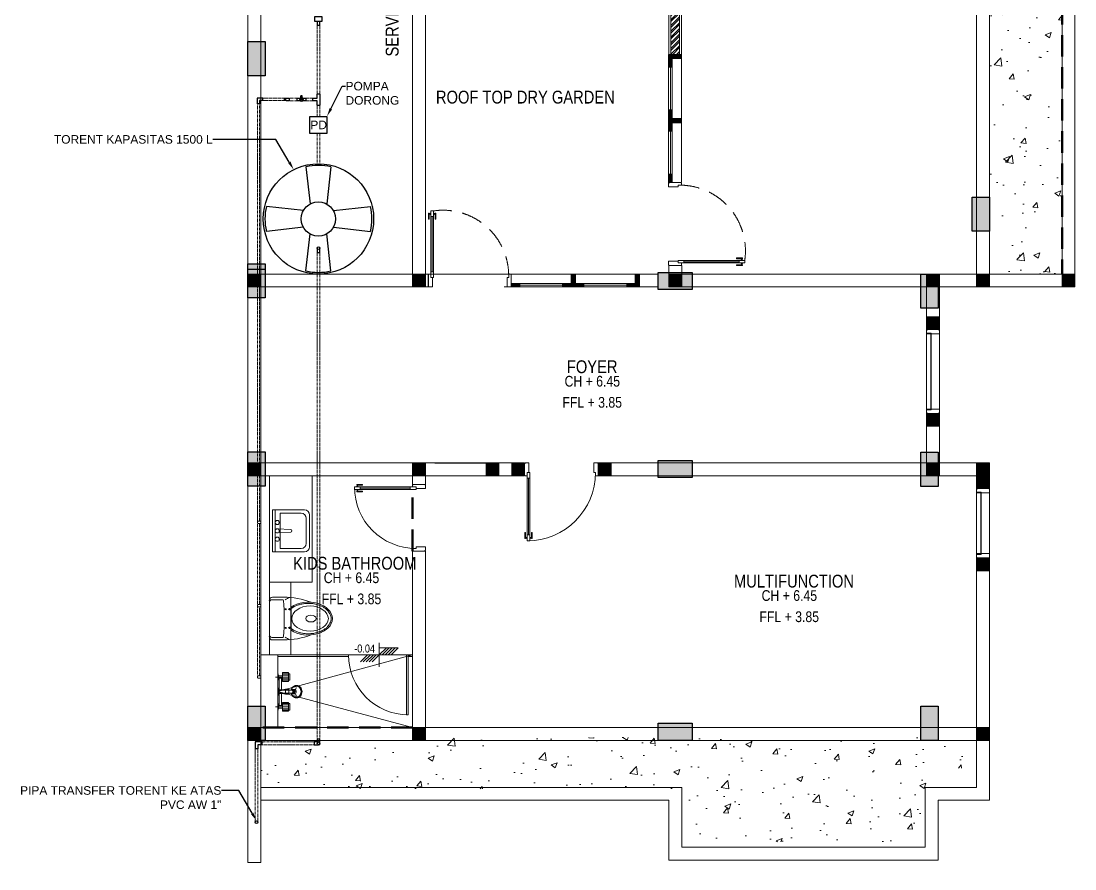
# Model space of a CAD drawing. Header units: millimetres. Extents: x 7371 to 278338, y -43753 to 35464.
# Drawn here: x 236461 to 248775, y -13989 to -4077 of the extents above; entities that cross this region are included whole.
import ezdxf
from ezdxf import colors
from ezdxf.entities.mleader import LeaderData, LeaderLine
from ezdxf.math import Vec2, Vec3

# ---------------------------------------------------------------- set-up
doc = ezdxf.new("R2010")
doc.units = ezdxf.units.MM
doc.header["$MEASUREMENT"] = 0
for name, pattern in [('CENTER', [50.8, 31.75, -6.35, 6.35, -6.35]), ('DASHED2', [0.375, 0.25, -0.125]), ('HIDDEN', [0.375, 0.25, -0.125]), ('SLD-Solid', [0])]:
    doc.linetypes.add(name, pattern=pattern)
for name, color, linetype, lineweight in [('28-Arsiran', 252, 'Continuous', 5), ('8', 8, 'Continuous', 5), ('DINDING', 1, 'Continuous', 20), ('DOOR OPENING', 4, 'SLD-Solid', 5), ('FURNITURE', 25, 'Continuous', 5), ('HATCH', 8, 'Continuous', 13), ('KOL', 5, 'Continuous', 18), ('LEGEND', 1, 'DASHED2', 50), ('PIPA AIR BERSIH', 5, 'CENTER', 5), ('TEXT 1', 210, 'Continuous', 5)]:
    doc.layers.add(name, color=color, linetype=linetype, lineweight=lineweight)
for name, color, linetype in [('POMPA DORONG', 7, 'Continuous'), ('SUB TEXT', 1, 'Continuous'), ('TEXT', 4, 'Continuous'), ('TORENT', 5, 'Continuous'), ('WALL', 90, 'Continuous')]:
    doc.layers.add(name, color=color, linetype=linetype)
doc.styles.add('Arial Narrow', font='ARIALN.TTF')
doc.styles.get("Standard").update_dxf_attribs({"font": 'arial.ttf'})

# ---------------------------------------------------------------- blocks, each defined once
blk = doc.blocks.new('KOLOM PRAKTIS')
at = {"layer": 'HATCH'}
h = blk.add_hatch(color=256, dxfattribs=at)
h.dxf.hatch_style = 1
h.paths.add_polyline_path([(-75, 75), (-75, -75), (75, -75), (75, 75)])
at = {"layer": 'KOL'}
blk.add_lwpolyline([(-75, -75), (75, -75), (75, 75), (-75, 75)], close=True, dxfattribs=at)
blk = doc.blocks.new('TOILET')
at = {"layer": '8', "lineweight": 5}
for p, q in [((-135, 255), (135, 255)), ((-114, 255), (-114, 236)), ((-102, 236), (-102, 255)), ((102, 236), (102, 255)), ((114, 255), (114, 236)), ((-250, 37), (-250, 168)), ((-220, 30), (-220, 156)), ((-120, 237), (-97, 237)), ((-108, 245), (-108, 221)), ((120, 237), (97, 237)), ((108, 245), (108, 221)), ((220, 30), (220, 156)), ((250, 37), (250, 168)), ((-190, 0), (190, 0))]:
    blk.add_line(p, q, dxfattribs=at)
for centre in [(-109, 191), (109, 191)]:
    blk.add_circle(centre, 5.82, dxfattribs=at)
for centre, radius, start, end in [((666, 167), 916, 159.3877, 180.0472), ((-666, 167), 916, 359.9528, 20.6123), ((-96, 287), 158, 197.1522, 219.8185), ((-210, 156), 10, 94.9885, 180), ((0, -2250), 2425, 85.0115, 94.9885), ((-108, 236), 6.15, 185.1568, 354.8432), ((108, 236), 6.15, 185.1568, 354.8432), ((210, 156), 10, 0, 85.0115), ((96, 287), 158, 320.1815, 342.8478), ((-210, 37), 40, 180, 270), ((-190, 30), 30, 180, 270), ((190, 30), 30, 270, 0), ((210, 37), 40, 270, 0)]:
    blk.add_arc(centre, radius, start, end, dxfattribs=at)
blk.add_ellipse((0, 456), major_axis=(0, 281), ratio=0.685919, start_param=3.915332, end_param=8.651039, dxfattribs=at)
for centre, major_axis, ratio in [((0, 476), (0, 214), 0.687861), ((0, 487), (0, 60.7), 0.657164)]:
    blk.add_ellipse(centre, major_axis=major_axis, ratio=ratio, dxfattribs=at)
blk.add_open_spline([(117, 256), (127, 270), (131, 276), (141, 294), (147, 306), (157, 331), (161, 344), (169, 371), (171, 385), (176, 413), (177, 428), (178, 457), (178, 472), (175, 501), (174, 515), (168, 543), (165, 557), (156, 583), (151, 596), (140, 620), (134, 631), (120, 652), (113, 661), (97, 678), (89, 686), (72, 699), (64, 704), (46, 713), (37, 716), (18, 721), (9, 722), (-9, 722), (-18, 721), (-37, 716), (-46, 713), (-64, 704), (-72, 699), (-89, 686), (-98, 678), (-113, 661), (-120, 652), (-134, 631), (-140, 620), (-151, 596), (-156, 583), (-165, 557), (-168, 543), (-174, 515), (-175, 501), (-178, 472), (-178, 457), (-177, 428), (-176, 413), (-171, 385), (-169, 371), (-161, 344), (-157, 330), (-147, 306), (-141, 294), (-131, 276), (-127, 270), (-117, 255)], degree=3, knots=[3.915332, 3.915332, 3.915332, 3.915332, 4.014441, 4.014441, 4.176505, 4.176505, 4.338569, 4.338569, 4.500633, 4.500633, 4.662697, 4.662697, 4.824761, 4.824761, 4.986825, 4.986825, 5.148889, 5.148889, 5.310953, 5.310953, 5.473017, 5.473017, 5.635081, 5.635081, 5.797146, 5.797146, 5.95921, 5.95921, 6.121274, 6.121274, 6.283338, 6.283338, 6.445402, 6.445402, 6.607466, 6.607466, 6.76953, 6.76953, 6.931594, 6.931594, 7.093658, 7.093658, 7.255722, 7.255722, 7.417786, 7.417786, 7.57985, 7.57985, 7.741915, 7.741915, 7.903979, 7.903979, 8.066043, 8.066043, 8.228107, 8.228107, 8.390171, 8.390171, 8.552235, 8.552235, 8.651039, 8.651039, 8.651039, 8.651039], dxfattribs=at)
blk = doc.blocks.new('SINK')
at = {"layer": '8'}
for p, q in [((-245, 0), (-245, 373)), ((-186, 432), (186, 432)), ((-147, 393), (147, 393)), ((245, 0), (245, 373)), ((-206, 88), (-206, 334)), ((206, 88), (206, 334)), ((-16, 212), (-24, 55)), ((24, 55), (16, 212)), ((-245, 29), (245, 29)), ((-245, 0), (245, 0)), ((-206, 88), (206, 88))]:
    blk.add_line(p, q, dxfattribs=at)
for centre in [(-98, 54), (0, 54), (98, 54)]:
    blk.add_circle(centre, 24.5, dxfattribs=at)
for centre, radius, start, end in [((-186, 373), 58.9, 90, 180), ((-147, 334), 58.9, 90, 180), ((147, 334), 58.9, 0, 90), ((186, 373), 58.9, 0, 90), ((0, 211), 15.7, 3.2169, 176.7831)]:
    blk.add_arc(centre, radius, start, end, dxfattribs=at)
blk = doc.blocks.new('Shower - P')
at = {"color": 8}
for p, q in [((35.5, 111.3), (-19, 111.3)), ((92, 136.3), (35.5, 136.3)), ((82, 126.3), (35.5, 126.3)), ((82, 111.3), (35.5, 111.3)), ((82, 96.3), (35.5, 96.3)), ((92, 86.3), (35.5, 86.3)), ((35.5, -121), (-19, -121)), ((92, -96), (35.5, -96)), ((82, -106), (35.5, -106)), ((82, -121), (35.5, -121)), ((82, -136), (35.5, -136)), ((92, -146), (35.5, -146))]:
    blk.add_line(p, q, dxfattribs=at)
for p, q in [((0, -146), (0, 146)), ((3, 136.3), (0, 136.3)), ((0, 126.3), (0, 96.3)), ((3, 86.3), (0, 86.3)), ((3, 136.3), (5.5, 121.3)), ((3, 136.3), (3, 86.3)), ((5.5, 101.3), (3, 86.3)), ((5.5, 121.3), (5.5, 101.3)), ((35.5, 121.3), (5.5, 121.3)), ((35.5, 101.3), (5.5, 101.3)), ((9, 101.3), (9, 10.2)), ((29, 101.3), (29, 11.1)), ((82, 146.3), (35.5, 146.3)), ((35.5, 146.3), (35.5, 76.3)), ((82, 146.3), (82, 76.3)), ((92, 136.3), (92, 86.3)), ((82, 76.3), (35.5, 76.3)), ((9, -111), (9, -16.1)), ((29, -111), (29, -17)), ((3, -96), (0, -96)), ((0, -136), (0, -106)), ((3, -146), (0, -146)), ((3, -146), (3, -96)), ((5.5, -111), (3, -96)), ((3, -146), (5.5, -131)), ((35.5, -111), (5.5, -111)), ((5.5, -131), (5.5, -111)), ((35.5, -131), (5.5, -131)), ((82, -86), (35.5, -86)), ((35.5, -156), (35.5, -86)), ((82, -156), (35.5, -156)), ((82, -156), (82, -86)), ((92, -146), (92, -96))]:
    blk.add_line(p, q)
blk.add_lwpolyline([(60.4, 16.4), (60.4, -22.3), (86.1, -22.3), (86.1, 16.4)], close=True)
for centre, start, end in [((9.8, 220.3), 267.3376, 283.94297), ((9.8, -226.2), 76.05703, 92.6624)]:
    blk.add_arc(centre, 210, start, end)
blk = doc.blocks.new('TX 4225 - P')
for p, q in [((0, 0), (-26.5, 0)), ((0, 0), (26.5, 0)), ((0, -2.8), (-26.5, -2.8)), ((0, -10.5), (-13.5, -10.5)), ((-11.2, -10.5), (-11.2, -105.3)), ((0, -2.8), (26.5, -2.8)), ((0, -10.5), (13.5, -10.5)), ((11.2, -10.5), (11.2, -105.3))]:
    blk.add_line(p, q)
at = {"linetype": 'Continuous'}
for p, q in [((-26.5, 0), (-26.5, -2.8)), ((26.5, 0), (26.5, -2.8)), ((-26.5, -2.8), (-13.5, -10.5)), ((26.5, -2.8), (13.5, -10.5)), ((-17.8, -119), (-17.8, -128.2)), ((17.8, -119), (17.8, -128.2))]:
    blk.add_line(p, q, dxfattribs=at)
for points in [[(0, -185.1, -0.08228), (-18.8, -181.9, -0.091339), (-34.5, -173.1, -0.103805), (-45.4, -159.3, -0.114745), (-49.1, -143.8, -0.114745), (-45.5, -128.3, -0.103805), (-34.8, -114.4, -0.091339), (-19.2, -105.4, -0.017766), (-15.3, -104.2, -0.08413)], [(0, -188, -0.08228), (-18.8, -184.8, -0.091339), (-34.5, -176, -0.103805), (-45.4, -162.2, -0.114745), (-49.1, -146.7, -0.011566), (-49, -145.1, -0.103805)], [(0, -180.4, -0.086014), (-17.3, -177.4, -0.092418), (-31.4, -169.2, -0.103199), (-41.2, -156.4, -0.112374), (-44.4, -142.1, -0.112374), (-41.2, -127.7, -0.103199), (-31.4, -114.9, -0.097293), (-16.5, -106.4, -0.086014)], [(-11.2, -99.8, 0.024317), (-12.5, -100.9, 0.101351), (-16.3, -106.2, 0.106183), (-17.6, -112.3, 0.106183), (-16.3, -118.5, 0.101351), (-12.5, -123.8, 0.095192), (-6.8, -127.3, 0.091252), (0, -128.6, 0.091252)], [(-11.2, -100.1, 0.019506), (-12.3, -100.9, 0.104907), (-16.1, -105.6, 0.119757), (-17.3, -110.8, 0.119757), (-16.1, -115.9, 0.104907), (-12.3, -120.6, 0.08904), (-6.8, -123.6, 0.080352), (0, -124.7, 0.080352)], [(-11.2, -104.6, 0.067587), (-11.6, -107.5, 0.101747), (-10.7, -111.7, 0.099781), (-8.2, -115.4, 0.097121), (-4.4, -117.8, 0.09532), (0, -118.6, 0.09532)], [(0, -128.6, 0.091252), (6.8, -127.3, 0.095192), (12.5, -123.8, 0.101351), (16.3, -118.5, 0.106183), (17.6, -112.3, 0.106183), (16.3, -106.2, 0.101351), (12.5, -100.9, 0.024317), (11.2, -99.8, 0.091252)], [(0, -124.7, 0.080352), (6.8, -123.6, 0.08904), (12.3, -120.6, 0.104907), (16.1, -115.9, 0.119757), (17.3, -110.8, 0.119757), (16.1, -105.6, 0.104907), (12.3, -100.9, 0.019506), (11.2, -100.1, 0.080352)], [(0, -185.1, 0.08228), (18.8, -181.9, 0.091339), (34.5, -173.1, 0.103805), (45.4, -159.3, 0.114745), (49.1, -143.8, 0.114745), (45.5, -128.3, 0.103805), (34.8, -114.4, 0.091339), (19.2, -105.4, 0.017766), (15.3, -104.2, 0.08413)], [(0, -118.6, 0.09532), (4.5, -117.8, 0.097121), (8.2, -115.4, 0.099781), (10.7, -111.7, 0.101747), (11.6, -107.5, 0.071052), (11.2, -104.5, 0.099781)], [(0, -180.4, 0.086014), (17.3, -177.4, 0.092418), (31.4, -169.2, 0.103199), (41.2, -156.4, 0.112374), (44.4, -142.1, 0.112374), (41.2, -127.7, 0.103199), (31.4, -114.9, 0.097293), (16.5, -106.4, 0.086014)], [(0, -188, 0.08228), (18.8, -184.8, 0.091339), (34.5, -176, 0.103805), (45.4, -162.2, 0.114745), (49.1, -146.7, 0.011566), (49, -145.1, 0.103805)]]:
    blk.add_lwpolyline(points, format="xyb", dxfattribs=at)
for centre, radius, start, end in [((-31.2, -129.3), 13.4, 266.82402, 4.68695), ((0, -115.7), 18.1, 170.96147, 270), ((0, -124.9), 18.1, 190.44631, 270), ((-21.7, -114.3), 7.72, 332.29667, 52.3912), ((-9.9, -127.9), 8.46, 23.04546, 111.14097), ((0, -105.3), 11.2, 180, 0), ((0, -115.7), 18.1, 270, 9.03853), ((0, -124.9), 18.1, 270, 349.55369), ((9.9, -127.9), 8.46, 68.85903, 156.95454), ((21.7, -114.3), 7.72, 127.6088, 207.70333), ((31.2, -129.3), 13.4, 175.31305, 273.17598)]:
    blk.add_arc(centre, radius, start, end, dxfattribs=at)
blk = doc.blocks.new('SHOWER')
at = {"layer": '8', "color": 8, "ltscale": 0.75, "xscale": -1.5, "yscale": 1.5, "zscale": 1.5}
for name, p, rotation in [('TX 4225 - P', (0, 0), 180), ('Shower - P', (4, 0), 270)]:
    blk.add_blockref(name, p, dxfattribs=dict(at, rotation=rotation))
blk = doc.blocks.new('KUSEN PINTU')
at = {"layer": 'DOOR OPENING', "linetype": 'Continuous', "transparency": 33554687}
for p, q in [((-30, 110), (-30, 150)), ((-30, 150), (-5, 150)), ((-5, 150), (-5, 145)), ((-5, 145), (0, 145)), ((0, 145), (0, 5)), ((-50, 110), (-30, 110)), ((-50, 0), (-50, 110)), ((-5, 0), (-50, 0)), ((0, 5), (-5, 5)), ((-5, 5), (-5, 0))]:
    blk.add_line(p, q, dxfattribs=at)
at = {"layer": 'DOOR OPENING', "linetype": 'Continuous', "ltscale": 10, "transparency": 33554687}
for p, q in [((0, 145), (0, 150)), ((0, 5), (0, 0))]:
    blk.add_line(p, q, dxfattribs=at)
blk = doc.blocks.new('jj1')
at = {"layer": 'DOOR OPENING', "linetype": 'Continuous', "transparency": 33554687}
h = blk.add_hatch(dxfattribs=at)
h.set_pattern_fill('ANSI31', color=256, scale=0.0875, angle=90)
h.set_pattern_definition([(135, (474.810639, 899.157156), (-0.00773398042, -0.00773398042), [])])
h.paths.add_polyline_path([(305.043, 161.652), (305.093, 161.652), (305.093, 161.802), (305.043, 161.802)])
h = blk.add_hatch(dxfattribs=at)
h.set_pattern_fill('ANSI31', color=256, scale=0.0875, angle=90)
h.set_pattern_definition([(135, (474.810639, 899.157156), (-0.00773398042, -0.00773398042), [])])
h.paths.add_polyline_path([(305.043, 161.652), (305.093, 161.652), (305.093, 161.802), (305.043, 161.802)])
h = blk.add_hatch(dxfattribs=at)
h.set_pattern_fill('ANSI31', color=256, scale=0.0875, angle=90)
h.set_pattern_definition([(135, (474.060639, 899.157156), (-0.00773398042, -0.00773398042), [])])
h.paths.add_polyline_path([(305.793, 161.652), (305.843, 161.652), (305.843, 161.802), (305.793, 161.802)])
h = blk.add_hatch(dxfattribs=at)
h.set_pattern_fill('ANSI31', color=256, scale=0.0875, angle=90)
h.set_pattern_definition([(135, (474.060639, 899.157156), (-0.00773398042, -0.00773398042), [])])
h.paths.add_polyline_path([(305.793, 161.652), (305.843, 161.652), (305.843, 161.802), (305.793, 161.802)])
h = blk.add_hatch(dxfattribs=at)
h.set_pattern_fill('ANSI31', color=256, scale=0.0875, angle=90)
h.set_pattern_definition([(135, (624.817151, 947.177618), (-0.00773398042, -0.00773398042), [])])
h.paths.add_polyline_path([(304.343, 161.652), (304.443, 161.652), (304.443, 161.692), (304.343, 161.692)])
h = blk.add_hatch(dxfattribs=at)
h.set_pattern_fill('ANSI31', color=256, scale=0.0875, angle=90)
h.set_pattern_definition([(135, (624.217151, 947.176911), (-0.00773398042, -0.00773398042), [])])
h.paths.add_polyline_path([(304.943, 161.653), (305.043, 161.653), (305.043, 161.693), (304.943, 161.693)])
h = blk.add_hatch(dxfattribs=at)
h.set_pattern_fill('ANSI31', color=256, scale=0.0875, angle=90)
h.set_pattern_definition([(135, (624.067151, 947.177618), (-0.00773398042, -0.00773398042), [])])
h.paths.add_polyline_path([(305.093, 161.652), (305.193, 161.652), (305.193, 161.692), (305.093, 161.692)])
h = blk.add_hatch(dxfattribs=at)
h.set_pattern_fill('ANSI31', color=256, scale=0.0875, angle=90)
h.set_pattern_definition([(135, (623.467151, 947.176911), (-0.00773398042, -0.00773398042), [])])
h.paths.add_polyline_path([(305.693, 161.653), (305.793, 161.653), (305.793, 161.693), (305.693, 161.693)])
at = {"color": 8, "linetype": 'HIDDEN', "lineweight": 5}
blk.add_arc((303.545, 161.782), 0.768, 358.5083, 98.4128, dxfattribs=at)
at = {"layer": 'DOOR OPENING', "linetype": 'Continuous', "transparency": 33554687}
for p, q in [((303.403, 162.475), (303.403, 162.542)), ((303.403, 162.542), (303.433, 162.542)), ((303.433, 162.542), (303.433, 162.475)), ((303.375, 162.447), (303.375, 162.515)), ((303.375, 162.515), (303.383, 162.515)), ((303.383, 162.447), (303.375, 162.447)), ((303.383, 162.515), (303.383, 162.447)), ((303.399, 162.499), (303.399, 162.518)), ((303.403, 162.497), (303.401, 162.497)), ((303.403, 162.52), (303.403, 162.497)), ((303.433, 162.475), (303.403, 162.475)), ((303.433, 162.52), (303.433, 162.497)), ((303.435, 162.52), (303.433, 162.52)), ((303.433, 162.497), (303.435, 162.497)), ((303.437, 162.499), (303.437, 162.518)), ((303.453, 162.515), (303.453, 162.447)), ((303.461, 162.515), (303.453, 162.515)), ((303.453, 162.447), (303.461, 162.447)), ((303.461, 162.447), (303.461, 162.515)), ((303.403, 161.83), (303.403, 161.762)), ((303.433, 161.762), (303.433, 161.83)), ((304.343, 161.802), (305.093, 161.802)), ((305.093, 161.802), (305.843, 161.802)), ((303.433, 161.762), (303.403, 161.762)), ((305.043, 161.692), (304.343, 161.692)), ((304.343, 161.692), (305.043, 161.692)), ((305.043, 161.692), (304.343, 161.692)), ((304.443, 161.652), (304.443, 161.692)), ((304.443, 161.672), (304.943, 161.672)), ((304.943, 161.652), (304.943, 161.692)), ((305.793, 161.692), (305.093, 161.692)), ((305.093, 161.692), (305.793, 161.692)), ((305.793, 161.692), (305.093, 161.692)), ((305.193, 161.652), (305.193, 161.692)), ((305.193, 161.672), (305.693, 161.672)), ((305.693, 161.652), (305.693, 161.692)), ((304.293, 161.652), (305.043, 161.652)), ((305.043, 161.652), (305.793, 161.652))]:
    blk.add_line(p, q, dxfattribs=at)
at = {"layer": 'DOOR OPENING', "linetype": 'Continuous', "ltscale": 10, "transparency": 33554687}
for p, q in [((303.383, 162.511), (303.399, 162.511)), ((303.383, 162.505), (303.399, 162.505)), ((303.403, 161.83), (303.403, 162.475)), ((303.418, 162.475), (303.418, 161.83)), ((303.433, 161.83), (303.433, 162.475)), ((303.437, 162.511), (303.453, 162.511)), ((303.437, 162.505), (303.453, 162.505))]:
    blk.add_line(p, q, dxfattribs=at)
at = {"layer": 'DOOR OPENING', "transparency": 33554687}
for p, q in [((303.401, 162.52), (303.403, 162.52)), ((303.433, 161.83), (303.403, 161.83)), ((303.403, 161.762), (303.403, 161.802)), ((304.313, 161.762), (304.313, 161.802))]:
    blk.add_line(p, q, dxfattribs=at)
at = {"layer": 'DOOR OPENING', "linetype": 'Continuous', "transparency": 33554687}
for points in [[(305.093, 161.652), (305.043, 161.652), (305.043, 161.802), (305.093, 161.802)], [(305.093, 161.652), (305.043, 161.652), (305.043, 161.802), (305.093, 161.802)], [(305.843, 161.652), (305.793, 161.652), (305.793, 161.802), (305.843, 161.802)], [(305.843, 161.652), (305.793, 161.652), (305.793, 161.802), (305.843, 161.802)]]:
    blk.add_lwpolyline(points, close=True, dxfattribs=at)
for centre, start, end in [((303.401, 162.518), 90, 180), ((303.401, 162.499), 180, 270), ((303.435, 162.518), 0, 90), ((303.435, 162.499), 270, 0)]:
    blk.add_arc(centre, 0.00169, start, end, dxfattribs=at)
at = {"layer": 'DOOR OPENING', "linetype": 'Continuous', "transparency": 33554687, "yscale": 0.001, "zscale": 0.001}
for p, xscale in [((303.373, 161.652), -0.001), ((304.343, 161.652), 0.001)]:
    blk.add_blockref('KUSEN PINTU', p, dxfattribs=dict(at, xscale=xscale))
blk = doc.blocks.new('hs')
at = {"layer": '28-Arsiran'}
h = blk.add_hatch(dxfattribs=at)
h.set_pattern_fill('ANSI32', color=256, scale=0.005)
h.set_pattern_definition([(45, (59.232826, -82.70776), (-0.0336759605, 0.0336759605), []), (45, (59.255276, -82.70776), (-0.0336759605, 0.0336759605), [])])
h.paths.add_polyline_path([(400.119, 76.7), (400.019, 76.7), (400.019, 75.77), (400.119, 75.77)])
h.paths.add_polyline_path([(400.019, 79), (400.119, 79), (400.119, 80.07), (400.019, 80.07)])
at = {"layer": 'FURNITURE', "linetype": 'Continuous', "transparency": 33554687}
h = blk.add_hatch(dxfattribs=at)
h.set_pattern_fill('AR-CONC', color=8, scale=0.1)
h.set_pattern_definition([(50, (284.8559, 29.7792), (0.7172602, -0.0627521), [0.075, -0.825]), (355, (284.8559, 29.7792), (-0.1387513, 0.752192), [0.06, -0.66]), (100.45144, (284.9157, 29.77394), (0.578509, 0.68944), [0.06374, -0.701142]), (46.1842, (284.8559, 29.9792), (1.0672413, -0.165519), [0.1125, -1.2375]), (96.6356, (284.9448, 29.9654), (0.934662, 0.974119), [0.09561, -1.051714]), (351.1842, (284.8559, 29.9792), (0.934662, 0.974119), [0.09, -0.99]), (21, (284.9559, 29.9292), (0.596907, -0.402619), [0.075, -0.825]), (326, (284.9559, 29.9292), (0.2433153, 0.72515), [0.06, -0.66]), (71.45144, (285.00564, 29.8956), (0.8402224, 0.322531), [0.06374, -0.701142]), (37.5, (284.8559, 29.77917), (0.01215986, 0.33289385), [0, -0.652, 0, -0.67, 0, -0.6625]), (7.5, (284.8559, 29.77917), (0.2630695, 0.3944117), [0, -0.382, 0, -0.637, 0, -0.2525]), (327.5, (284.6329, 29.77917), (0.53382244, -0.02255487), [0, -0.25, 0, -0.78, 0, -1.035]), (317.5, (284.5329, 29.77917), (0.5831862, 0.100105), [0, -0.325, 0, -0.518, 0, -0.735])])
h.paths.add_polyline_path([(403.744, 73.2), (404.594, 73.2), (404.594, 73.975), (404.594, 80.12), (403.744, 80.12)])
h = blk.add_hatch(dxfattribs=at)
h.set_pattern_fill('AR-CONC', color=8, scale=0.1)
h.set_pattern_definition([(50, (284.8709, 29.7792), (0.7172602, -0.062752), [0.075, -0.825]), (355, (284.8709, 29.7792), (-0.1387513, 0.752192), [0.06, -0.66]), (100.45144, (284.9307, 29.77394), (0.578509, 0.68944), [0.06374, -0.701142]), (46.1842, (284.8709, 29.9792), (1.0672413, -0.165519), [0.1125, -1.2375]), (96.6356, (284.9598, 29.9654), (0.934662, 0.974119), [0.09561, -1.051714]), (351.1842, (284.8709, 29.9792), (0.934662, 0.974119), [0.09, -0.99]), (21, (284.9709, 29.9292), (0.596907, -0.402619), [0.075, -0.825]), (326, (284.9709, 29.9292), (0.2433153, 0.72515), [0.06, -0.66]), (71.45144, (285.02064, 29.8956), (0.8402224, 0.322531), [0.06374, -0.701142]), (37.5, (284.8709, 29.77917), (0.01215986, 0.33289385), [0, -0.652, 0, -0.67, 0, -0.6625]), (7.5, (284.8709, 29.77917), (0.2630695, 0.3944117), [0, -0.382, 0, -0.637, 0, -0.2525]), (327.5, (284.6479, 29.77917), (0.53382244, -0.0225549), [0, -0.25, 0, -0.78, 0, -1.035]), (317.5, (284.5479, 29.77917), (0.5831862, 0.100105), [0, -0.325, 0, -0.518, 0, -0.735])])
h.paths.add_polyline_path([(397.049, 67.78), (397.049, 67.78), (396.899, 67.78), (395.224, 67.78), (395.224, 67.18), (396.434, 67.18), (396.584, 67.18), (396.899, 67.18), (396.899, 67.18), (397.049, 67.18), (398.319, 67.18), (398.469, 67.18), (398.469, 67.18), (398.469, 67.18), (399.169, 67.18), (399.169, 67.18), (399.319, 67.18), (400.039, 67.18), (400.039, 67.18), (400.189, 67.18), (400.189, 67.03), (400.189, 66.56), (400.599, 66.56), (400.749, 66.56), (402.449, 66.56), (402.599, 66.56), (403.009, 66.56), (403.009, 67.27), (403.009, 67.42), (403.159, 67.42), (403.549, 67.42), (403.549, 67.78)])
at = {"layer": '8'}
for p, q in [((400.019, 75.77), (400.019, 76.7)), ((400.119, 75.77), (400.119, 76.7))]:
    blk.add_line(p, q, dxfattribs=at)
at = {"layer": '8', "color": 8, "transparency": 33554687}
for p, q in [((395.324, 70.84), (395.324, 68.745)), ((395.824, 70.84), (395.824, 69.595)), ((395.824, 69.595), (395.324, 69.595)), ((396.999, 68.745), (395.424, 68.315)), ((395.424, 68.315), (396.999, 67.895))]:
    blk.add_line(p, q, dxfattribs=at)
at = {"layer": '8', "color": 8}
blk.add_line((395.574, 69.595), (395.574, 68.745), dxfattribs=at)
at = {"layer": '8', "color": 8, "linetype": 'Continuous', "transparency": 33554687}
for p, q in [((395.224, 68.745), (396.248, 68.745)), ((395.424, 68.745), (395.424, 67.895)), ((395.424, 68.725), (396.249, 68.725)), ((396.249, 68.745), (396.999, 68.745)), ((396.249, 68.745), (396.929, 68.745)), ((396.949, 68.745), (396.949, 68.725)), ((396.949, 68.745), (396.999, 68.745)), ((396.949, 68.725), (396.999, 68.725))]:
    blk.add_line(p, q, dxfattribs=at)
blk.add_lwpolyline([(396.949, 68.745), (396.929, 68.745), (396.929, 68.045), (396.949, 68.045)], close=True, dxfattribs=at)
at = {"layer": '8', "color": 8, "ltscale": 10, "transparency": 33554687}
blk.add_arc((396.949, 68.745), 0.7, 180, 270, dxfattribs=at)
at = {"layer": 'DINDING', "color": 8}
for p, q in [((396.999, 73.05), (396.999, 77.901)), ((397.149, 77.87), (397.149, 73.05)), ((399.996, 73.05), (399.996, 73.3)), ((400.146, 73.3), (400.146, 73.05)), ((400.146, 73.05), (399.996, 73.05)), ((403.009, 72.7), (403.009, 73.05)), ((403.159, 72.7), (403.159, 73.05)), ((395.224, 66.315), (395.074, 66.315))]:
    blk.add_line(p, q, dxfattribs=at)
for points in [[(395.074, 66.315), (395.074, 80.27), (395.224, 80.27), (395.224, 66.315), (395.224, 66.315)], [(403.594, 67.195), (403.594, 69.73), (403.744, 69.73), (403.744, 67.195)], [(399.996, 67.195), (395.224, 67.195), (395.224, 67.045), (399.996, 67.045)], [(399.996, 67.195), (400.146, 67.195), (400.146, 66.495)], [(403.594, 67.195), (402.994, 67.195), (402.994, 67.045)], [(403.144, 67.045), (403.744, 67.045), (403.744, 67.195)], [(399.996, 66.495), (399.996, 67.045)], [(402.994, 66.495), (402.994, 67.045)], [(403.144, 67.045), (403.144, 66.495)], [(399.996, 66.495), (399.996, 66.345), (403.144, 66.345), (403.144, 66.495)], [(402.994, 66.495), (400.146, 66.495)]]:
    blk.add_lwpolyline(points, dxfattribs=at)
for points in [[(403.594, 73.05), (403.594, 80.12), (403.744, 80.12), (403.744, 73.05)], [(404.744, 80.12), (404.744, 73.2), (404.594, 73.2), (404.594, 80.12)], [(399.994, 75.77), (399.994, 80.07), (400.144, 80.07), (400.144, 75.77)], [(395.224, 73.05), (397.184, 73.05), (397.184, 73.2), (395.224, 73.2)], [(400.134, 73.05), (404.744, 73.05), (404.744, 73.2), (400.134, 73.2)], [(403.159, 71.42), (403.159, 70.99), (403.009, 70.99), (403.009, 71.42)], [(395.074, 70.84), (398.159, 70.84), (398.159, 70.99), (395.074, 70.99)], [(396.999, 70.74), (396.999, 70.99), (397.149, 70.99), (397.149, 70.74)], [(399.319, 70.84), (403.599, 70.84), (403.599, 70.99), (399.319, 70.99)], [(396.999, 67.895), (396.999, 69.96), (397.149, 69.96), (397.149, 67.895)], [(395.224, 67.745), (403.744, 67.745), (403.744, 67.895), (395.224, 67.895)]]:
    blk.add_lwpolyline(points, close=True, dxfattribs=at)
at = {"layer": 'DINDING'}
blk.add_lwpolyline([(398.069, 73.05), (399.869, 73.05), (399.869, 73.2), (397.149, 73.2), (397.149, 73.05), (397.199, 73.05)], dxfattribs=at)
at = {"layer": 'DOOR OPENING', "color": 8, "linetype": 'Continuous'}
for p, q in [((403.159, 72.55), (403.009, 72.55)), ((403.159, 71.57), (403.009, 71.57)), ((403.744, 70.69), (403.594, 70.69)), ((403.744, 69.88), (403.594, 69.88))]:
    blk.add_line(p, q, dxfattribs=at)
at = {"layer": 'DOOR OPENING', "color": 8, "linetype": 'Continuous', "ltscale": 10, "transparency": 33554687}
for p, q in [((398.309, 70.985), (398.309, 70.99)), ((399.169, 70.985), (399.169, 70.99)), ((397.004, 70.74), (396.999, 70.74)), ((397.144, 70.74), (397.149, 70.74)), ((398.309, 70.845), (398.309, 70.84)), ((398.339, 70.812), (398.339, 70.148)), ((398.353, 70.148), (398.353, 70.812)), ((398.368, 70.812), (398.368, 70.148)), ((399.169, 70.845), (399.169, 70.84)), ((396.349, 70.729), (396.349, 70.714)), ((396.349, 70.676), (396.349, 70.66)), ((396.355, 70.729), (396.355, 70.714)), ((396.355, 70.676), (396.355, 70.66)), ((396.971, 70.71), (396.386, 70.71)), ((396.386, 70.695), (396.971, 70.695)), ((396.971, 70.68), (396.386, 70.68)), ((398.319, 70.117), (398.335, 70.117)), ((398.372, 70.117), (398.388, 70.117)), ((398.319, 70.111), (398.335, 70.111)), ((398.372, 70.111), (398.388, 70.111)), ((397.004, 69.96), (396.999, 69.96)), ((397.144, 69.96), (397.149, 69.96))]:
    blk.add_line(p, q, dxfattribs=at)
at = {"layer": 'DOOR OPENING', "color": 8, "linetype": 'Continuous', "transparency": 33554687}
for p, q in [((398.309, 70.845), (398.309, 70.985)), ((398.309, 70.985), (398.314, 70.985)), ((398.314, 70.985), (398.314, 70.99)), ((398.314, 70.99), (398.359, 70.99)), ((398.359, 70.99), (398.359, 70.88)), ((399.164, 70.99), (399.119, 70.99)), ((399.119, 70.99), (399.119, 70.88)), ((399.164, 70.985), (399.164, 70.99)), ((399.169, 70.985), (399.164, 70.985)), ((399.169, 70.845), (399.169, 70.985)), ((398.368, 70.88), (398.339, 70.88)), ((398.339, 70.812), (398.339, 70.88)), ((398.359, 70.88), (398.339, 70.88)), ((398.339, 70.88), (398.339, 70.84)), ((398.368, 70.88), (398.368, 70.812)), ((399.119, 70.88), (399.139, 70.88)), ((399.139, 70.88), (399.139, 70.84)), ((396.414, 70.738), (396.346, 70.738)), ((396.346, 70.738), (396.346, 70.729)), ((396.414, 70.729), (396.414, 70.738)), ((396.999, 70.71), (396.999, 70.735)), ((396.999, 70.735), (397.004, 70.735)), ((397.004, 70.735), (397.004, 70.74)), ((397.004, 70.74), (397.144, 70.74)), ((397.144, 70.74), (397.144, 70.735)), ((397.144, 70.735), (397.149, 70.735)), ((397.149, 70.735), (397.149, 70.69)), ((398.314, 70.845), (398.309, 70.845)), ((398.314, 70.84), (398.314, 70.845)), ((398.339, 70.84), (398.314, 70.84)), ((399.139, 70.84), (399.164, 70.84)), ((399.164, 70.84), (399.164, 70.845)), ((399.164, 70.845), (399.169, 70.845)), ((396.386, 70.71), (396.319, 70.71)), ((396.319, 70.71), (396.319, 70.68)), ((396.319, 70.68), (396.386, 70.68)), ((396.341, 70.712), (396.341, 70.71)), ((396.341, 70.71), (396.364, 70.71)), ((396.341, 70.68), (396.364, 70.68)), ((396.341, 70.678), (396.341, 70.68)), ((396.362, 70.714), (396.343, 70.714)), ((396.362, 70.676), (396.343, 70.676)), ((396.346, 70.729), (396.414, 70.729)), ((396.346, 70.66), (396.414, 70.66)), ((396.346, 70.652), (396.346, 70.66)), ((396.414, 70.652), (396.346, 70.652)), ((396.364, 70.71), (396.364, 70.712)), ((396.364, 70.68), (396.364, 70.678)), ((396.386, 70.68), (396.386, 70.71)), ((396.414, 70.66), (396.414, 70.652)), ((396.971, 70.71), (397.039, 70.71)), ((396.971, 70.68), (396.971, 70.71)), ((397.039, 70.68), (396.971, 70.68)), ((397.039, 70.71), (396.999, 70.71)), ((397.039, 70.68), (397.039, 70.71)), ((397.039, 70.69), (397.039, 70.71)), ((397.149, 70.69), (397.039, 70.69)), ((398.31, 70.175), (398.31, 70.108)), ((398.319, 70.175), (398.31, 70.175)), ((398.319, 70.108), (398.319, 70.175)), ((398.335, 70.123), (398.335, 70.104)), ((398.339, 70.125), (398.336, 70.125)), ((398.339, 70.148), (398.339, 70.08)), ((398.368, 70.148), (398.339, 70.148)), ((398.339, 70.103), (398.339, 70.125)), ((398.368, 70.08), (398.368, 70.148)), ((398.368, 70.103), (398.368, 70.125)), ((398.368, 70.125), (398.37, 70.125)), ((398.372, 70.123), (398.372, 70.104)), ((398.388, 70.108), (398.388, 70.175)), ((398.388, 70.175), (398.396, 70.175)), ((398.396, 70.175), (398.396, 70.108)), ((397.039, 70.01), (397.039, 69.99)), ((397.149, 70.01), (397.039, 70.01)), ((397.149, 69.965), (397.149, 70.01)), ((398.31, 70.108), (398.319, 70.108)), ((398.339, 70.08), (398.368, 70.08)), ((398.37, 70.103), (398.368, 70.103)), ((398.396, 70.108), (398.388, 70.108)), ((397.039, 69.99), (396.999, 69.99)), ((396.999, 69.99), (396.999, 69.965)), ((396.999, 69.965), (397.004, 69.965)), ((397.004, 69.965), (397.004, 69.96)), ((397.004, 69.96), (397.144, 69.96)), ((397.144, 69.96), (397.144, 69.965)), ((397.144, 69.965), (397.149, 69.965)), ((396.248, 68.745), (396.248, 68.725))]:
    blk.add_line(p, q, dxfattribs=at)
at = {"layer": 'DOOR OPENING', "color": 8, "transparency": 33554687}
for p, q in [((398.339, 70.88), (398.339, 70.84)), ((398.368, 70.812), (398.339, 70.812)), ((397.039, 70.71), (396.999, 70.71)), ((398.336, 70.103), (398.339, 70.103))]:
    blk.add_line(p, q, dxfattribs=at)
at = {"layer": 'DOOR OPENING', "color": 8, "linetype": 'Continuous', "transparency": 33554687}
for points in [[(403.159, 72.55), (403.159, 71.57), (403.009, 71.57), (403.009, 72.55)], [(403.064, 72.51), (403.064, 71.61), (403.059, 71.61), (403.059, 72.51)], [(403.744, 70.69), (403.744, 69.88), (403.594, 69.88), (403.594, 70.69)], [(403.649, 70.65), (403.649, 69.92), (403.644, 69.92), (403.644, 70.65)]]:
    blk.add_lwpolyline(points, close=True, dxfattribs=at)
at = {"layer": 'DOOR OPENING', "color": 8, "linetype": 'Continuous'}
for points in [[(403.064, 72.5), (403.064, 72.51), (403.009, 72.51), (403.009, 72.545), (403.014, 72.545), (403.014, 72.55), (403.154, 72.55), (403.154, 72.545), (403.159, 72.545), (403.159, 72.5)], [(403.064, 71.62), (403.064, 71.61), (403.009, 71.61), (403.009, 71.575), (403.014, 71.575), (403.014, 71.57), (403.154, 71.57), (403.154, 71.575), (403.159, 71.575), (403.159, 71.62)], [(403.649, 70.64), (403.649, 70.65), (403.594, 70.65), (403.594, 70.685), (403.599, 70.685), (403.599, 70.69), (403.739, 70.69), (403.739, 70.685), (403.744, 70.685), (403.744, 70.64)], [(403.649, 69.93), (403.649, 69.92), (403.594, 69.92), (403.594, 69.885), (403.599, 69.885), (403.599, 69.88), (403.739, 69.88), (403.739, 69.885), (403.744, 69.885), (403.744, 69.93)]]:
    blk.add_lwpolyline(points, close=True, dxfattribs=at)
at = {"layer": 'DOOR OPENING', "color": 8, "linetype": 'Continuous', "ltscale": 0.75, "transparency": 33554687}
for points in [[(403.009, 72.5), (403.009, 72.51), (403.059, 72.51), (403.059, 72.5)], [(403.009, 71.62), (403.009, 71.61), (403.059, 71.61), (403.059, 71.62)], [(403.594, 70.64), (403.594, 70.65), (403.644, 70.65), (403.644, 70.64)], [(403.594, 69.93), (403.594, 69.92), (403.644, 69.92), (403.644, 69.93)]]:
    blk.add_lwpolyline(points, close=True, dxfattribs=at)
at = {"layer": 'DOOR OPENING', "color": 8, "ltscale": 10, "transparency": 33554687}
for centre, radius, start, end in [((398.339, 70.88), 0.8, 270, 0), ((397.039, 70.71), 0.72, 180, 270)]:
    blk.add_arc(centre, radius, start, end, dxfattribs=at)
at = {"layer": 'DOOR OPENING', "color": 8, "linetype": 'Continuous', "transparency": 33554687}
for centre, start, end in [((396.343, 70.712), 90, 180), ((396.343, 70.678), 180, 270), ((396.362, 70.712), 0, 90), ((396.362, 70.678), 270, 0), ((398.336, 70.123), 90, 180), ((398.37, 70.123), 0, 90), ((398.336, 70.104), 180, 270), ((398.37, 70.104), 270, 0)]:
    blk.add_arc(centre, 0.00169, start, end, dxfattribs=at)
at = {"layer": 'FURNITURE', "color": 8, "linetype": 'Continuous', "transparency": 33554687}
for p, q in [((399.109, 73.2), (397.149, 73.2)), ((397.259, 70.987), (397.859, 70.987))]:
    blk.add_line(p, q, dxfattribs=at)
at = {"layer": 'LEGEND', "color": 8}
for p, q in [((404.594, 80.12), (404.594, 73.2)), ((396.999, 69.96), (396.999, 70.71)), ((396.999, 67.895), (395.224, 67.895))]:
    blk.add_line(p, q, dxfattribs=at)
at = {"layer": 'TEXT 1', "color": 8, "transparency": 33554687}
for p, q in [((396.61, 68.885), (396.61, 68.605)), ((396.61, 68.745), (396.692, 68.827)), ((396.692, 68.827), (396.61, 68.827)), ((396.645, 68.745), (396.727, 68.827)), ((396.645, 68.745), (396.727, 68.827)), ((396.679, 68.745), (396.761, 68.827)), ((396.679, 68.745), (396.761, 68.827)), ((396.692, 68.827), (396.831, 68.827)), ((396.692, 68.827), (396.831, 68.827)), ((396.714, 68.745), (396.796, 68.827)), ((396.714, 68.745), (396.796, 68.827)), ((396.749, 68.745), (396.831, 68.827)), ((396.749, 68.745), (396.831, 68.827)), ((396.389, 68.663), (396.471, 68.745)), ((396.423, 68.663), (396.505, 68.745)), ((396.458, 68.663), (396.54, 68.745)), ((396.471, 68.745), (396.61, 68.745)), ((396.493, 68.663), (396.575, 68.745)), ((396.528, 68.663), (396.61, 68.745))]:
    blk.add_line(p, q, dxfattribs=at)
at = {"xscale": -1, "rotation": 270}
blk.add_blockref('jj1', (238.341, -230.073), dxfattribs=at)
blk.add_blockref('jj1', (93.81, -88.603))
at = {"layer": '8', "color": 8, "transparency": 33554687, "yscale": 0.001, "zscale": 0.001, "rotation": 270}
for name, p, xscale in [('SINK', (395.362, 70.196), 0.001), ('TOILET', (395.324, 69.17), 0.001), ('SHOWER', (395.424, 68.315), -0.001)]:
    blk.add_blockref(name, p, dxfattribs=dict(at, xscale=xscale))
at = {"layer": 'WALL', "color": 8, "transparency": 33554687, "xscale": 0.001, "yscale": 0.001, "zscale": 0.001}
for p in [(395.149, 73.125), (397.074, 73.125), (400.071, 73.125), (403.084, 73.125), (403.669, 73.125), (404.669, 73.125), (403.084, 72.625), (403.084, 71.495), (395.149, 70.915), (397.074, 70.915), (397.934, 70.915), (398.234, 70.915), (399.244, 70.915), (403.084, 70.915), (403.669, 70.915), (403.669, 70.765), (403.669, 69.805), (397.074, 67.82), (403.669, 67.82)]:
    blk.add_blockref('KOLOM PRAKTIS', p, dxfattribs=at)
at = {"layer": 'SUB TEXT', "color": 8, "transparency": 33554687, "style": 'Arial Narrow'}
for s, p in [('CH + 6.45', (398.776, 71.884)), ('FFL + 3.85', (398.751, 71.637)), ('CH + 6.45', (395.96, 69.585)), ('CH + 6.45', (401.08, 69.377)), ('FFL + 3.85', (395.936, 69.338)), ('FFL + 3.85', (401.055, 69.129))]:
    blk.add_text(s, height=0.125, dxfattribs=at).set_placement(p)
at = {"layer": 'TEXT', "color": 8, "transparency": 33554687, "style": 'Arial Narrow'}
blk.add_text('SERVICE TORRENT AREA', height=0.15, rotation=90, dxfattribs=at).set_placement((396.835, 75.745))
for s, p in [('ROOF TOP DRY GARDEN', (397.272, 75.195)), ('FOYER', (398.803, 72.041)), ('KIDS BATHROOM', (395.602, 69.742)), ('MULTIFUNCTION', (400.757, 69.533))]:
    blk.add_text(s, height=0.15, dxfattribs=at).set_placement(p)
at = {"layer": 'TEXT 1', "color": 8, "transparency": 33554687, "style": 'Arial Narrow'}
blk.add_text('-0.04', height=0.0928, dxfattribs=at).set_placement((396.317, 68.773))
blk = doc.blocks.new('k4')
at = {"true_color": 0x636466}
h = blk.add_hatch(dxfattribs=at)
h.set_pattern_fill('ANGLE', color=251)
h.set_pattern_definition([(0, (0, 0), (0, 6.985), [5.08, -1.905]), (90, (0, 0), (-6.985, 4e-16), [5.08, -1.905])])
h.paths.add_polyline_path([(210.558, -20.392), (210.358, -20.392), (210.358, -20.792), (210.558, -20.792)])
h = blk.add_hatch(color=251, dxfattribs=at)
h.dxf.hatch_style = 1
h.paths.add_polyline_path([(210.558, -20.594), (210.358, -20.594), (210.358, -20.792), (210.558, -20.792)])
h.paths.add_polyline_path([(210.558, -20.392), (210.358, -20.392), (210.358, -20.594), (210.558, -20.594)])
for p, q in [((210.358, -20.392), (210.558, -20.392)), ((210.558, -20.392), (210.558, -20.792)), ((210.558, -20.792), (210.358, -20.792))]:
    blk.add_line(p, q)
blk.add_lwpolyline([(210.358, -20.392), (210.558, -20.392), (210.558, -20.792), (210.358, -20.792)], close=True)
blk = doc.blocks.new('KLR')
for p in [(90.905, 204.915), (99.375, 203.095), (90.905, 202.315), (98.775, 202.195), (90.905, 200.115), (98.775, 200.11), (90.905, 197.14), (98.775, 197.14)]:
    blk.add_blockref('k4', p)
at = {"rotation": 270}
for p in [(326.851, 392.181), (326.851, 389.981), (326.851, 386.906)]:
    blk.add_blockref('k4', p, dxfattribs=at)
blk = doc.blocks.new('REEE44')
for points in [[(99555, -4027), (99555, -4077), (99645, -4077), (99645, -4027)], [(99645, -4027), (99555, -4027)], [(99584, -4077), (99584, -4127), (99616, -4127), (99616, -4077)]]:
    blk.add_lwpolyline(points)
blk = doc.blocks.new('dsd333')
for points in [[(99825, -5141), (99825, -5109), (99875, -5109), (99875, -5059), (99907, -5059), (99907, -5191)], [(99875, -5191), (99875, -5141), (99825, -5141)], [(99875, -5191), (99907, -5191)]]:
    blk.add_lwpolyline(points)
blk = doc.blocks.new('dsdsbbb')
for points in [[(99082, -3956), (99000, -3956), (99000, -4038)], [(99082, -3988), (99032, -3988), (99032, -4038)], [(99082, -3988), (99082, -3956)], [(99032, -4038), (99000, -4038)]]:
    blk.add_lwpolyline(points)
at = {"layer": 'PIPA AIR BERSIH'}
blk.add_lwpolyline([(99032, -3956), (99032, -3956)], dxfattribs=at)
blk = doc.blocks.new('sock1')
for points in [[(99331.5, -6891.7), (99346.5, -6891.7), (99346.5, -6907.2), (99345, -6909.4), (99345, -6917.9), (99333, -6917.9), (99333, -6909.4), (99331.5, -6907.2), (99331.5, -6891.7)], [(99345, -6909.4), (99333, -6909.4)]]:
    blk.add_lwpolyline(points)
blk = doc.blocks.new('DD443')
for points in [[(99640, -2380), (99640, -2336)], [(99653, -2336), (99640, -2336)], [(99653, -2380), (99653, -2336)], [(99631, -2396), (99597, -2396), (99597, -2364), (99631, -2364)], [(99697, -2364), (99697, -2396), (99662, -2396)], [(99662, -2364), (99697, -2364)]]:
    blk.add_lwpolyline(points)
blk.add_circle((99647, -2380), 6.69)
blk.add_arc((99647, -2380), 22, 107.6716, 72.3284)
blk = doc.blocks.new('fdfd')
blk.add_lwpolyline([(99685, -1599), (99685, -1649), (99717, -1649), (99717, -1599)])
blk.add_circle((99701, -1599), 16)
blk = doc.blocks.new('dsds5443')
for points in [[(99249, -13478), (99217, -13478)], [(99217, -13478), (99217, -13560), (99299, -13560)], [(99249, -13478), (99249, -13528), (99299, -13528)], [(99299, -13528), (99299, -13560)]]:
    blk.add_lwpolyline(points)
at = {"layer": 'PIPA AIR BERSIH'}
blk.add_lwpolyline([(99217, -13528), (99217, -13528)], dxfattribs=at)

msp = doc.modelspace()

# ---------------------------------------------------------------- linework, layer by layer
msp.add_circle((239211.9, -13440.9), 16)
at = {"layer": '8', "color": 251, "true_color": 0x636466, "transparency": 33554687}
msp.add_line((239461.7, -11487), (239461.7, -12336.4), dxfattribs=at)
at = {"layer": 'PIPA AIR BERSIH'}
for points in [[(239919.7, -4127.2), (239919.7, -4927)], [(239951.7, -4127.2), (239951.7, -4927)], [(239221.9, -11758.5), (239221.9, -5045.2)], [(239247.2, -9925.3), (239247.2, -5045.2)], [(239538.5, -4980.2), (239286.9, -4980.2)], [(239538.5, -5005.6), (239286.9, -5005.6)], [(239687.4, -4977), (239593.9, -4977)], [(239687.4, -5009), (239593.9, -5009)], [(239787.4, -4977), (239869.7, -4977)], [(239787.4, -5009), (239869.7, -5008.7)], [(239919.7, -5059), (239919.7, -5191)], [(239951.7, -5059), (239951.7, -5191)], [(239919.7, -5391), (239919.7, -5745.3)], [(239951.7, -5391), (239951.7, -5745.3)], [(239919.7, -6781.4), (239919.7, -12504.3)], [(239951.7, -6781.4), (239951.7, -12536.3)], [(239261.9, -9925.3), (239221.9, -9925.3)], [(239261.9, -9951.3), (239221.9, -9951.3)], [(239247.2, -10899.3), (239247.2, -9951.3)], [(239261.9, -10899.3), (239221.9, -10899.3)], [(239261.9, -10925.3), (239221.9, -10925.3)], [(239247.2, -11732.5), (239247.2, -10925.3)], [(239261.9, -11732.5), (239221.9, -11732.5)], [(239261.9, -11758.5), (239221.9, -11758.5)], [(239195.8, -12486.3), (239195.8, -12486.3)], [(239195.8, -12504.3), (239195.8, -13442.2)], [(239919.7, -12504.3), (239195.8, -12504.3)], [(239221.9, -12486.3), (239221.9, -12486.3)], [(239227.8, -12486.3), (239227.8, -12486.3)], [(239951.7, -12536.3), (239227.8, -12536.3)], [(239227.8, -12536.3), (239227.8, -13442.2)], [(239247.2, -12486.3), (239247.2, -12486.3)]]:
    msp.add_lwpolyline(points, dxfattribs=at)
at = {"layer": 'POMPA DORONG'}
msp.add_lwpolyline([(239835.7, -5191), (240035.7, -5191), (240035.7, -5391), (239835.7, -5391), (239835.7, -5191)], dxfattribs=at)
at = {"layer": 'TORENT'}
for points in [[(239789.9, -5782.4), (239838.5, -6215.3)], [(240081.5, -5782.4), (240032.9, -6215.3)], [(239760.9, -6293), (239328, -6244.3)], [(240110.5, -6293), (240543.5, -6244.3)], [(240580.7, -6240.1), (240580.7, -6240.1)], [(240580.7, -6390.1), (240580.7, -6390.1)], [(239760.9, -6487.3), (239328, -6535.9)], [(240110.5, -6487.3), (240543.5, -6535.9)], [(239789.9, -6997.9), (239838.5, -6564.9)], [(240081.5, -6997.9), (240032.9, -6564.9)]]:
    msp.add_lwpolyline(points, dxfattribs=at)
for radius in [645, 200]:
    msp.add_circle((239935.7, -6390.1), radius, dxfattribs=at)
for start, end in [(76.50795, 103.49126), (166.50797, 193.49129), (346.50874, 13.492), (256.50874, 283.49126)]:
    msp.add_arc((239935.7, -6390.1), 625, start, end, dxfattribs=at)

# ---------------------------------------------------------------- block references
for name, p, xscale, yscale, zscale in [('hs', (-155685.1, -80183.6), 999.2999589644489, 999.2999589644489, 999.2999589644489), ('KLR', (-61940.3, -188710.3), 999.2999589644489, 999.2999589644489, 999.2999589644489), ('dsdsbbb', (160684.8, -1841.5), 0.7933028180988089, 0.7933028180988089, 0.7933028180988089)]:
    msp.add_blockref(name, p, dxfattribs=dict(xscale=xscale, yscale=yscale, zscale=zscale))
for name, p in [('REEE44', (140335.3, 0)), ('DD443', (140090.8, -2613.5)), ('dsd333', (140045.2, 132)), ('fdfd', (140235, -5132.1))]:
    msp.add_blockref(name, p)
at = {"xscale": 2.115480875149517, "yscale": 2.115480875149517, "zscale": 2.115480875149517, "rotation": 270}
msp.add_blockref('sock1', (254173.2, 205157), dxfattribs=at)
for name, p, rotation in [('dsds5443', (252755.6, 86712.4), 270), ('fdfd', (241535, 87180.4), 270), ('fdfd', (339636.4, -14119.7), 180)]:
    msp.add_blockref(name, p, dxfattribs=dict(rotation=rotation))
at = {"layer": 'WALL', "color": 251, "true_color": 0x636466, "transparency": 33554687, "xscale": 0.999299958964449, "yscale": 0.999299958964449, "zscale": 0.999299958964449}
msp.add_blockref('KOLOM PRAKTIS', (239186.9, -12411.4), dxfattribs=at)

# ---------------------------------------------------------------- texts
at = {"layer": 'POMPA DORONG'}
msp.add_text('PD', height=100, dxfattribs=at).set_placement((239841.5, -5341.2))

# ---------------------------------------------------------------- leaders
ml = msp.add_multileader_mtext('Standard')
ml.set_content('POMPA\\PDORONG', color=256)
ml.set_leader_properties()
ml.build(insert=Vec2(0, 0))
ml.multileader.update_dxf_attribs({"dogleg_length": 0.36, "arrow_head_size": 100})
ctx = ml.context
ctx.base_point, ctx.char_height, ctx.arrow_head_size, ctx.landing_gap_size, ctx.plane_origin = Vec3(240252.2, -4838.6), 100, 100, 0.09, Vec3(240035.7, -5191)
notes = []
notes.append((ctx, [(0, (1, 1, 0), (240214.9, -4838.6), (1, 0), 37.3, [(0, [(240035.7, -5191)], 0, [])])]))
ctx.mtext.insert, ctx.mtext.flow_direction = Vec3(240252.3, -4787.7), 5
ml = msp.add_multileader_mtext('Standard')
ml.set_content('TORENT KAPASITAS 1500 L', color=256)
ml.set_leader_properties()
ml.build(insert=Vec2(0, 0))
ml.multileader.update_dxf_attribs({"dogleg_length": 0.36, "arrow_head_size": 100})
ctx = ml.context
ctx.base_point, ctx.char_height, ctx.arrow_head_size, ctx.landing_gap_size, ctx.plane_origin = Vec3(236853, -5461.4), 100, 100, 0.09, Vec3(239646.1, -5813.8)
ctx.text_align_type = 2
notes.append((ctx, [(1, (1, 1, 0), (239438.6, -5461.4), (-1, 0), 738, [(0, [(239646.1, -5813.8)], 0, [])])]))
ctx.mtext.insert, ctx.mtext.alignment, ctx.mtext.flow_direction = Vec3(238700.5, -5410.5), 3, 5
ml = msp.add_multileader_mtext('Standard')
ml.set_content('PIPA TRANSFER TORENT KE ATAS\\PPVC AW 1"', color=256)
ml.set_leader_properties()
ml.build(insert=Vec2(0, 0))
ml.multileader.update_dxf_attribs({"dogleg_length": 0.36, "arrow_head_size": 100})
ctx = ml.context
ctx.base_point, ctx.char_height, ctx.arrow_head_size, ctx.landing_gap_size, ctx.plane_origin = Vec3(236467.4, -13072.4), 100, 100, 0.09, Vec3(239211.9, -13424.9)
ctx.text_align_type = 2
notes.append((ctx, [(1, (1, 1, 0), (239004.3, -13072.4), (-1, 0), 202.8, [(0, [(239211.9, -13424.9)], 0, [])])]))
ctx.mtext.insert, ctx.mtext.alignment, ctx.mtext.flow_direction = Vec3(238801.4, -13021.6), 3, 5
for ctx, leaders in notes:
    for number, flags, end, landing, length, lines in leaders:
        leader = LeaderData()
        leader.index, (leader.has_last_leader_line, leader.has_dogleg_vector, leader.attachment_direction) = number, flags
        leader.last_leader_point, leader.dogleg_vector, leader.dogleg_length = Vec3(end), Vec3(landing), length
        for number, points, colour, breaks in lines:
            line = LeaderLine()
            line.index, line.vertices, line.color, line.breaks = number, Vec3.list(points), colors.encode_raw_color(colour), breaks
            leader.lines.append(line)
        ctx.leaders.append(leader)

doc.saveas('drawing.dxf')
